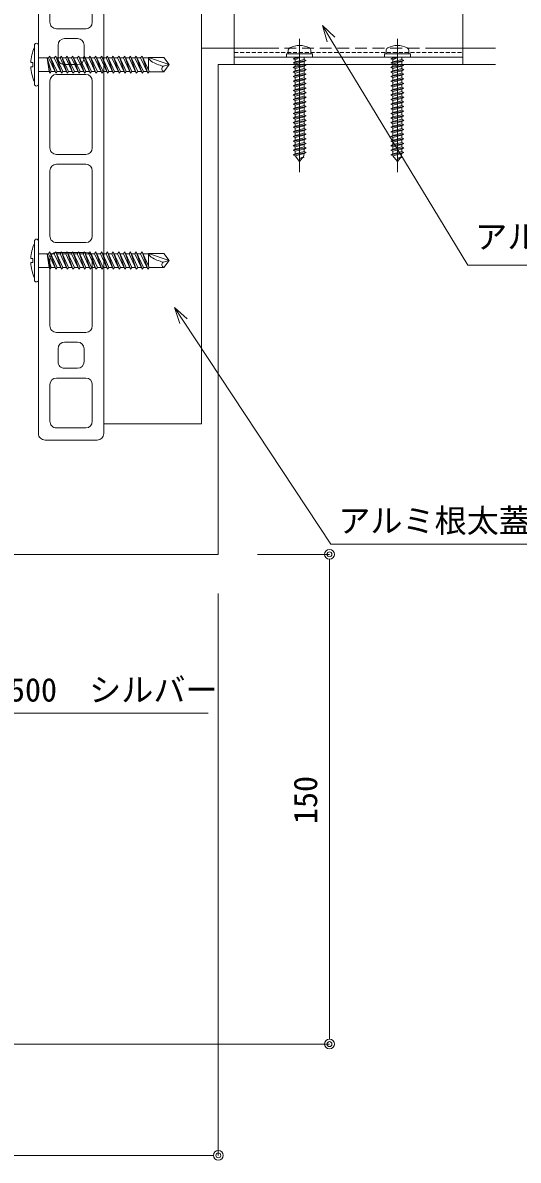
# Model space of a CAD drawing. Units: millimetres on the paper. Extents: x -401 to 401, y -279 to 279.
# Drawn here: x 267.9 to 318.5, y -215.5 to -99.4 of the extents above; entities that cross this region are included whole.
import ezdxf
from ezdxf.enums import TextEntityAlignment as Align

# ---------------------------------------------------------------- set-up
doc = ezdxf.new("R2010")
doc.units = ezdxf.units.MM
doc.linetypes.add('DASHED1', pattern=[1.8, 1.2, -0.6])
for name, color, linetype, lineweight in [('0-2_A-D09-金物_鋼材', 1, 'Continuous', 9), ('0-3_0-A12-寸法_目地', 5, 'Continuous', 9), ('0-4_0', 7, 'Continuous', 9), ('0-5_0-A08-芯_他', 4, 'Continuous', 9), ('0-6_A-E01-仕上太線', 4, 'Continuous', 9), ('0-8_A-C05-見え掛り_細線', 1, 'Continuous', 9), ('0-B_A-B03-文字_書込_小', 7, 'Continuous', 9), ('0-F_ｱﾙﾐ', 4, 'DASHED1', 9)]:
    doc.layers.add(name, color=color, linetype=linetype, lineweight=lineweight)
doc.styles.add('ＭＳ ゴシック', font='')
doc.styles.get('ＭＳ ゴシック').set_extended_font_data('MS Gothic')

# ---------------------------------------------------------------- blocks, each defined once
blk = doc.blocks.new('_Dot')
at = {"layer": '0-4_0'}
blk.add_line((-0.5, 0), (-1, 0), dxfattribs=at)
for radius in [0.5, 0.25]:
    blk.add_circle((0, 0), radius, dxfattribs=at)
blk = doc.blocks.new('_Open30')
at = {"layer": '0-4_0'}
blk.add_line((0, 0), (-1, 0), dxfattribs=at)
blk.add_lwpolyline([(-1, 0.2679), (0, 0), (-1, -0.2679)], dxfattribs=at)
blk = doc.blocks.new('A$C7B33427C')
at = {"layer": '0-2_A-D09-金物_鋼材'}
for p, q in [((4, 1), (-4, 1)), ((-4, 0), (-4, 1)), ((4, 0), (-4, 0)), ((-3.501, 1), (-3.501, 1.93)), ((-3.501, 1), (3.5, 1)), ((-1.373, 0), (-1.373, -0.195)), ((1.372, 0), (1.372, -0.699)), ((3.5, 1), (3.5, 1.93)), ((4, 1), (4, 0)), ((-0.001, -0.16), (-2.001, -0.513)), ((-2.001, -0.513), (-1.373, -0.195)), ((-2.001, -0.513), (-1.373, -0.83)), ((-2.001, -1.724), (1.999, -1.018)), ((-2.001, -1.724), (-1.373, -1.406)), ((-2.001, -1.724), (-1.373, -2.041)), ((-2.001, -3.135), (1.999, -2.429)), ((-2.001, -3.135), (-1.372, -2.816)), ((-2.001, -3.135), (-1.373, -3.452)), ((-1.373, -0.195), (-0.001, -0.16)), ((-1.373, -0.83), (-0.001, -0.16)), ((-1.373, -1.406), (1.372, -0.699)), ((-1.373, -0.83), (-1.373, -1.227)), ((-1.373, -1.227), (-1.373, -1.406)), ((-1.373, -2.041), (1.372, -1.335)), ((-1.373, -2.041), (-1.372, -2.816)), ((-1.373, -3.452), (1.372, -2.747)), ((-1.373, -3.452), (-1.373, -4.227)), ((-1.372, -2.816), (1.372, -2.111)), ((1.372, -0.699), (1.999, -1.018)), ((1.372, -1.335), (1.999, -1.018)), ((1.372, -2.111), (1.372, -1.335)), ((1.372, -2.111), (1.999, -2.429)), ((1.999, -2.429), (1.372, -2.747)), ((1.372, -3.522), (1.372, -2.747)), ((-2.001, -4.546), (1.999, -3.84)), ((-2.001, -4.546), (-1.373, -4.227)), ((-2.001, -4.546), (-1.373, -4.863)), ((-2.001, -5.956), (1.999, -5.25)), ((-2.001, -5.956), (-1.373, -5.638)), ((-2.001, -5.956), (-1.373, -6.274)), ((-2.001, -7.367), (1.999, -6.663)), ((-1.373, -4.227), (1.372, -3.522)), ((-1.373, -4.863), (1.372, -4.158)), ((-1.373, -4.863), (-1.373, -5.638)), ((-1.373, -5.638), (1.372, -4.933)), ((-1.373, -6.274), (1.372, -5.569)), ((-1.373, -6.274), (-1.373, -7.05)), ((-1.373, -7.05), (1.372, -6.344)), ((1.372, -3.522), (1.999, -3.84)), ((1.999, -3.84), (1.372, -4.158)), ((1.372, -4.933), (1.372, -4.158)), ((1.372, -4.933), (1.999, -5.25)), ((1.999, -5.25), (1.372, -5.569)), ((1.372, -5.569), (1.372, -6.344)), ((1.372, -6.344), (1.999, -6.663)), ((1.999, -6.663), (1.372, -6.98)), ((-2.001, -7.367), (-1.373, -7.05)), ((-2.001, -7.367), (-1.373, -7.686)), ((-2.001, -8.778), (1.999, -8.074)), ((-2.001, -8.778), (-1.373, -8.461)), ((-2.001, -8.778), (-1.373, -9.097)), ((-2.001, -10.189), (1.999, -9.485)), ((-2.001, -10.189), (-1.373, -9.872)), ((-2.001, -10.189), (-1.372, -10.508)), ((-1.373, -7.686), (1.372, -6.98)), ((-1.373, -7.686), (-1.373, -8.461)), ((-1.373, -8.461), (1.372, -7.755)), ((-1.373, -9.097), (1.372, -8.391)), ((-1.373, -9.097), (-1.373, -9.872)), ((-1.373, -9.872), (1.372, -9.166)), ((-1.372, -10.508), (1.372, -9.802)), ((1.372, -6.98), (1.372, -7.755)), ((1.372, -7.755), (1.999, -8.074)), ((1.999, -8.074), (1.372, -8.391)), ((1.372, -8.391), (1.372, -9.166)), ((1.372, -9.166), (1.999, -9.485)), ((1.999, -9.485), (1.372, -9.802)), ((1.372, -9.802), (1.372, -10.577)), ((-2.001, -11.6), (1.999, -10.896)), ((-2.001, -11.6), (-1.373, -11.283)), ((-2.001, -11.6), (-1.372, -11.919)), ((-2.001, -13.011), (1.999, -12.307)), ((-2.001, -13.011), (-1.372, -12.694)), ((-2.001, -13.011), (-1.373, -13.33)), ((-2.001, -14.423), (1.999, -13.718)), ((-1.372, -10.508), (-1.373, -11.283)), ((-1.373, -11.283), (1.372, -10.577)), ((-1.373, -13.33), (1.372, -12.625)), ((-1.373, -13.33), (-1.373, -14.105)), ((-1.373, -14.105), (1.372, -13.4)), ((-1.372, -11.919), (1.372, -11.213)), ((-1.372, -11.919), (-1.372, -12.694)), ((-1.372, -12.694), (1.372, -11.989)), ((1.372, -10.577), (1.999, -10.896)), ((1.999, -10.896), (1.372, -11.213)), ((1.372, -11.213), (1.372, -11.989)), ((1.372, -11.989), (1.999, -12.307)), ((1.999, -12.307), (1.372, -12.625)), ((1.372, -12.625), (1.372, -13.4)), ((1.372, -13.4), (1.999, -13.718)), ((1.999, -13.718), (1.372, -14.036)), ((-2.001, -14.423), (-1.373, -14.105)), ((-2.001, -14.423), (-1.373, -14.741)), ((-2.001, -15.834), (1.999, -15.129)), ((-2.001, -15.834), (-1.373, -15.516)), ((-2.001, -15.834), (-1.373, -16.152)), ((-2.001, -17.245), (1.999, -16.541)), ((-2.001, -17.245), (-1.372, -16.928)), ((-2.001, -17.245), (-1.373, -17.563)), ((-1.373, -14.741), (1.372, -14.036)), ((-1.373, -14.741), (-1.373, -15.516)), ((-1.373, -15.516), (1.372, -14.811)), ((-1.373, -16.152), (1.372, -15.447)), ((-1.373, -16.152), (-1.372, -16.928)), ((-1.373, -17.563), (1.372, -16.858)), ((-1.372, -16.928), (1.372, -16.222)), ((1.372, -14.036), (1.372, -14.811)), ((1.372, -14.811), (1.999, -15.129)), ((1.999, -15.129), (1.372, -15.447)), ((1.372, -15.447), (1.372, -16.222)), ((1.372, -16.222), (1.999, -16.541)), ((1.999, -16.541), (1.372, -16.858)), ((1.372, -16.858), (1.372, -17.633)), ((-2.001, -18.656), (1.999, -17.952)), ((-2.001, -18.656), (-1.372, -18.339)), ((-2.001, -20.067), (1.999, -19.363)), ((-2.001, -20.067), (-1.372, -19.75)), ((-2.001, -20.067), (-1.373, -20.386)), ((-2.001, -21.478), (1.999, -20.774)), ((-1.373, -17.563), (-1.372, -18.339)), ((-1.373, -20.386), (1.372, -19.68)), ((-1.373, -20.386), (-1.373, -21.161)), ((-1.373, -21.161), (1.372, -20.455)), ((-1.372, -18.339), (1.372, -17.633)), ((-1.372, -18.975), (1.372, -18.269)), ((-1.372, -19.75), (1.372, -19.044)), ((1.372, -17.633), (1.999, -17.952)), ((1.999, -17.952), (1.372, -18.269)), ((1.372, -18.269), (1.372, -19.044)), ((1.372, -19.044), (1.999, -19.363)), ((1.999, -19.363), (1.372, -19.68)), ((1.372, -19.68), (1.372, -20.455)), ((1.372, -20.455), (1.999, -20.774)), ((1.999, -20.774), (1.372, -21.091)), ((-2.001, -21.478), (-1.373, -21.161)), ((-2.001, -21.478), (-1.373, -21.797)), ((-2.001, -22.889), (1.999, -22.185)), ((-2.001, -22.889), (-1.373, -22.572)), ((-2.001, -22.889), (-1.373, -23.208)), ((-2.001, -24.301), (1.999, -23.596)), ((-2.001, -24.301), (-1.372, -23.983)), ((-2.001, -24.301), (-1.373, -24.619)), ((-1.373, -21.797), (1.372, -21.091)), ((-1.373, -21.797), (-1.373, -22.572)), ((-1.373, -22.572), (1.372, -21.866)), ((-1.373, -23.208), (1.372, -22.502)), ((-1.373, -23.208), (-1.372, -23.983)), ((-1.373, -24.619), (1.372, -23.914)), ((-1.372, -23.983), (1.372, -23.278)), ((1.372, -21.091), (1.372, -21.866)), ((1.372, -21.866), (1.999, -22.185)), ((1.999, -22.185), (1.372, -22.502)), ((1.372, -22.502), (1.372, -23.278)), ((1.372, -23.278), (1.999, -23.596)), ((1.999, -23.596), (1.372, -23.914)), ((1.372, -23.914), (1.372, -24.689)), ((-2.001, -25.712), (1.999, -25.007)), ((-2.001, -25.712), (-1.372, -26.03)), ((-2.001, -27.123), (1.999, -26.418)), ((-2.001, -27.123), (-1.372, -26.805)), ((-2.001, -27.123), (-1.372, -27.441)), ((-2.001, -28.534), (1.999, -27.83)), ((-1.373, -24.619), (-1.372, -25.394)), ((-1.372, -27.441), (-1.373, -28.217)), ((-1.373, -28.217), (1.372, -27.511)), ((-1.372, -26.03), (1.372, -25.325)), ((-1.372, -26.03), (-1.372, -26.805)), ((-1.372, -26.805), (1.372, -26.1)), ((-1.372, -27.441), (1.372, -26.736)), ((1.372, -24.689), (1.999, -25.007)), ((1.999, -25.007), (1.372, -25.325)), ((1.372, -25.325), (1.372, -26.1)), ((1.372, -26.1), (1.999, -26.418)), ((1.999, -26.418), (1.372, -26.736)), ((1.372, -26.736), (1.372, -27.511)), ((1.372, -27.511), (1.999, -27.83)), ((1.999, -27.83), (1.372, -28.147)), ((-2.001, -28.534), (-1.373, -28.217)), ((-2.001, -28.534), (-1.372, -28.853)), ((-2.001, -29.945), (1.999, -29.241)), ((-2.001, -29.945), (-1.373, -29.628)), ((-2.001, -29.945), (-1.372, -30.264)), ((-1.372, -28.853), (-1.373, -29.628)), ((-1.373, -29.628), (1.372, -28.922)), ((-1.372, -28.853), (1.372, -28.147)), ((-1.372, -30.264), (1.372, -29.558)), ((-0.001, -32), (-1.372, -30.264)), ((1.43, -30.665), (-0.08, -31.035)), ((-0.001, -32), (0.803, -30.983)), ((1.161, -30.529), (0, -31.003)), ((0.803, -30.983), (0, -31.003)), ((0.803, -30.983), (1.43, -30.665)), ((1.161, -30.529), (1.372, -29.558)), ((1.161, -30.529), (1.43, -30.665)), ((1.372, -28.147), (1.372, -28.922)), ((1.372, -28.922), (1.999, -29.241)), ((1.999, -29.241), (1.372, -29.558))]:
    blk.add_line(p, q, dxfattribs=at)
for points in [[(-2.001, -18.656), (-1.372, -18.975), (-1.372, -19.75)], [(-2.001, -25.712), (-1.372, -25.394), (1.372, -24.689)]]:
    blk.add_lwpolyline(points, dxfattribs=at)
for centre, radius, start, end in [((-0.001, -2.4), 6, 60, 119.99997), ((-2.499, 1.93), 1, 119.99997, 179.99998), ((2.501, 1.93), 1, 0, 60)]:
    blk.add_arc(centre, radius, start, end, dxfattribs=at)
at = {"layer": '0-5_0-A08-芯_他'}
blk.add_line((-0.001, -35.22), (-0.001, 5.582), dxfattribs=at)
blk = doc.blocks.new('AC-1-b')
at = {"layer": '0-4_0'}
for p, q in [((-24.652, 32.25), (-25.348, 32.25)), ((24.652, 32.25), (25.348, 32.25)), ((-27.25, 30.348), (-27.25, 29.652)), ((-25.648, 30.487), (-25.488, 30.648)), ((-25.488, 29.352), (-25.648, 29.513)), ((-24.512, 30.648), (-24.352, 30.487)), ((-24.352, 29.513), (-24.512, 29.352)), ((-22.75, 30.348), (-22.75, 29.652)), ((22.75, 30.348), (22.75, 29.652)), ((24.512, 30.648), (24.352, 30.487)), ((24.352, 29.513), (24.512, 29.352)), ((25.648, 30.487), (25.488, 30.648)), ((25.488, 29.352), (25.648, 29.513)), ((27.25, 30.348), (27.25, 29.652)), ((-24.652, 27.75), (-25.348, 27.75)), ((24.652, 27.75), (25.348, 27.75)), ((-35, 2.3), (35, 2.3))]:
    blk.add_line(p, q, dxfattribs=at)
at = {"layer": '0-4_0', "color": 4, "linetype": 'DASHED1'}
blk.add_line((-35, 3.7), (35, 3.7), dxfattribs=at)
at = {"layer": '0-4_0'}
blk.add_lwpolyline([(-35, 0), (35, 0), (35, 34), (-35, 34)], close=True, dxfattribs=at)
for centre in [(-25, 30), (25, 30)]:
    blk.add_circle(centre, 3.5, dxfattribs=at)
for centre, start, end in [((-8.752, 30), 172.27975, 177.78308), ((-41.248, 30), 2.21692, 7.72025), ((41.248, 30), 172.27975, 177.78308), ((8.752, 30), 2.21692, 7.72025), ((-25, 13.752), 92.21692, 97.72025), ((-25, 46.248), 262.27975, 267.78308), ((-8.752, 30), 182.21692, 187.72025), ((-41.248, 30), 352.27975, 357.78308), ((-25, 13.752), 82.27975, 87.78308), ((-25, 46.248), 272.21692, 277.72025), ((25, 13.752), 92.21692, 97.72025), ((25, 46.248), 262.27975, 267.78308), ((41.248, 30), 182.21692, 187.72025), ((8.752, 30), 352.27975, 357.78308), ((25, 13.752), 82.27975, 87.78308), ((25, 46.248), 272.21692, 277.72025)]:
    blk.add_arc(centre, 16.748, start, end, dxfattribs=at)
blk = doc.blocks.new('DJ-1000-2')
at = {"layer": '0-4_0'}
for p, q in [((0, 18), (0, 2)), ((2, 20), (143, 20)), ((145, 18), (145, 2)), ((3.75, 14.5), (3.75, 5.5)), ((17, 16.5), (5.75, 16.5)), ((19, 5.5), (19, 14.5)), ((28, 14), (24, 14)), ((33, 14.5), (33, 5.5)), ((55.5, 16.5), (35, 16.5)), ((57.5, 5.5), (57.5, 14.5)), ((60.5, 14.5), (60.5, 5.5)), ((82.5, 16.5), (62.5, 16.5)), ((84.5, 5.5), (84.5, 14.5)), ((87.5, 5.5), (87.5, 14.5)), ((89.5, 16.5), (110, 16.5)), ((112, 14.5), (112, 5.5)), ((117, 14), (121, 14)), ((126, 5.5), (126, 14.5)), ((128, 16.5), (139.25, 16.5)), ((141.25, 14.5), (141.25, 5.5)), ((22, 12), (22, 8)), ((30, 8), (30, 12)), ((115, 8), (115, 12)), ((123, 12), (123, 8)), ((5.75, 3.5), (17, 3.5)), ((24, 6), (28, 6)), ((35, 3.5), (55.5, 3.5)), ((62.5, 3.5), (82.5, 3.5)), ((110, 3.5), (89.5, 3.5)), ((121, 6), (117, 6)), ((139.25, 3.5), (128, 3.5)), ((2, 0), (143, 0))]:
    blk.add_line(p, q, dxfattribs=at)
for centre, start, end in [((2, 18), 90, 180), ((143, 18), 0, 90), ((5.75, 14.5), 90, 180), ((17, 14.5), 0, 90), ((24, 12), 90, 180), ((28, 12), 0, 90), ((35, 14.5), 90, 180), ((55.5, 14.5), 0, 90), ((62.5, 14.5), 90, 180), ((82.5, 14.5), 0, 90), ((89.5, 14.5), 90, 180), ((110, 14.5), 0, 90), ((117, 12), 90, 180), ((121, 12), 0, 90), ((128, 14.5), 90, 180), ((139.25, 14.5), 0, 90), ((24, 8), 180, 270), ((28, 8), 270, 0), ((117, 8), 180, 270), ((121, 8), 270, 0), ((5.75, 5.5), 180, 270), ((17, 5.5), 270, 0), ((35, 5.5), 180, 270), ((55.5, 5.5), 270, 0), ((62.5, 5.5), 180, 270), ((82.5, 5.5), 270, 0), ((89.5, 5.5), 180, 270), ((110, 5.5), 270, 0), ((128, 5.5), 180, 270), ((139.25, 5.5), 270, 0), ((2, 2), 180, 270), ((143, 2), 270, 0)]:
    blk.add_arc(centre, 2, start, end, dxfattribs=at)
blk = doc.blocks.new('A$C422D0B0D')
at = {"layer": '0-4_0'}
for p, q in [((-1.25, 5.938), (-1.25, -5.938)), ((0, -5.938), (0, 5.938)), ((0, 2.094), (3.081, 2.094)), ((2.625, 2.094), (3.507, -2.625)), ((3.933, -2.094), (2.625, 2.094)), ((2.625, 2.094), (3.26, -2.094)), ((3.507, 2.625), (5.271, -2.625)), ((3.753, 2.094), (4.845, 2.094)), ((5.271, 2.625), (7.035, -2.625)), ((5.517, 2.094), (6.609, 2.094)), ((7.035, 2.625), (8.799, -2.625)), ((7.281, 2.094), (8.373, 2.094)), ((8.799, 2.625), (10.562, -2.625)), ((9.045, 2.094), (10.137, 2.094)), ((10.562, 2.625), (12.326, -2.625)), ((10.809, 2.094), (11.901, 2.094)), ((12.326, 2.625), (14.09, -2.625)), ((12.573, 2.094), (13.665, 2.094)), ((14.09, 2.625), (15.854, -2.625)), ((14.337, 2.094), (15.429, 2.094)), ((15.854, 2.625), (17.618, -2.625)), ((16.101, 2.094), (17.192, 2.094)), ((17.618, 2.625), (19.382, -2.625)), ((17.865, 2.094), (18.956, 2.094)), ((19.382, 2.625), (21.146, -2.625)), ((19.628, 2.094), (20.72, 2.094)), ((21.146, 2.625), (22.91, -2.625)), ((21.392, 2.094), (22.484, 2.094)), ((22.91, 2.625), (24.674, -2.625)), ((23.156, 2.094), (24.248, 2.094)), ((24.674, 2.625), (26.437, -2.625)), ((24.92, 2.094), (26.012, 2.094)), ((26.437, 2.625), (28.201, -2.625)), ((26.684, 2.094), (27.776, 2.094)), ((28.201, 2.625), (29.965, -2.625)), ((28.448, 2.094), (29.54, 2.094)), ((29.965, 2.625), (31.729, -2.625)), ((30.212, 2.094), (31.304, 2.094)), ((31.729, 2.625), (33.493, -2.625)), ((31.976, 2.094), (33.75, 2.094)), ((33.75, 2.156), (33.75, -1.73)), ((-1.75, -0.625), (-2.359, -0.625)), ((0, -2.094), (3.26, -2.094)), ((3.26, -2.094), (3.507, -2.625)), ((3.507, -2.625), (3.933, -2.094)), ((3.933, -2.094), (5.024, -2.094)), ((5.696, -2.094), (6.788, -2.094)), ((7.46, -2.094), (8.552, -2.094)), ((9.224, -2.094), (10.316, -2.094)), ((10.988, -2.094), (12.08, -2.094)), ((12.752, -2.094), (13.844, -2.094)), ((14.516, -2.094), (15.608, -2.094)), ((16.28, -2.094), (17.372, -2.094)), ((18.044, -2.094), (19.135, -2.094)), ((19.808, -2.094), (20.899, -2.094)), ((21.571, -2.094), (22.663, -2.094)), ((23.335, -2.094), (24.427, -2.094)), ((25.099, -2.094), (26.191, -2.094)), ((26.863, -2.094), (27.955, -2.094)), ((28.627, -2.094), (29.719, -2.094)), ((30.391, -2.094), (31.483, -2.094)), ((32.155, -2.094), (33.247, -2.094))]:
    blk.add_line(p, q, dxfattribs=at)
for points in [[(-2.359, 0.625), (-1.75, 0.625), (-1.75, -0.625)], [(33.75, 2.156), (40, 0), (38.189, -0.485)], [(33.75, 2.156), (38.433, 2.156), (40, 0), (38.433, -2.156), (33.869, -2.156)]]:
    blk.add_lwpolyline(points, dxfattribs=at)
for points in [[(3.507, 2.625), (3.081, 2.094), (5.271, -2.625), (5.696, -2.094)], [(5.271, 2.625), (4.845, 2.094), (7.035, -2.625), (7.46, -2.094)], [(7.035, 2.625), (6.609, 2.094), (8.799, -2.625), (9.224, -2.094)], [(8.799, 2.625), (8.373, 2.094), (10.562, -2.625), (10.988, -2.094)], [(10.562, 2.625), (10.137, 2.094), (12.326, -2.625), (12.752, -2.094)], [(12.326, 2.625), (11.901, 2.094), (14.09, -2.625), (14.516, -2.094)], [(14.09, 2.625), (13.665, 2.094), (15.854, -2.625), (16.28, -2.094)], [(15.854, 2.625), (15.429, 2.094), (17.618, -2.625), (18.044, -2.094)], [(17.618, 2.625), (17.192, 2.094), (19.382, -2.625), (19.808, -2.094)], [(19.382, 2.625), (18.956, 2.094), (21.146, -2.625), (21.571, -2.094)], [(21.146, 2.625), (20.72, 2.094), (22.91, -2.625), (23.335, -2.094)], [(22.91, 2.625), (22.484, 2.094), (24.674, -2.625), (25.099, -2.094)], [(24.674, 2.625), (24.248, 2.094), (26.437, -2.625), (26.863, -2.094)], [(26.437, 2.625), (26.012, 2.094), (28.201, -2.625), (28.627, -2.094)], [(28.201, 2.625), (27.776, 2.094), (29.965, -2.625), (30.391, -2.094)], [(29.965, 2.625), (29.54, 2.094), (31.729, -2.625), (32.155, -2.094)], [(31.729, 2.625), (31.304, 2.094), (33.493, -2.625), (33.919, -2.094)]]:
    blk.add_lwpolyline(points, close=True, dxfattribs=at)
for centre, radius, start, end in [((10.125, 0), 12.5, 155.50535, 177.13402), ((-0.625, 5.938), 0.625, 0, 180), ((35.509, 2.598), 1.813, 194.09472, 238.18048), ((41.332, 11.983), 12.859, 238.18048, 255.84982), ((10.125, 0), 12.5, 182.86598, 204.49465), ((38.74, -1.258), 0.949, 125.51497, 251.13447), ((-0.625, -5.938), 0.625, 180, 0)]:
    blk.add_arc(centre, radius, start, end, dxfattribs=at)
blk = doc.blocks.new('222222')
at = {"layer": '0-6_A-E01-仕上太線'}
for p in [(355.096, 87.004), (60, -63)]:
    blk.add_line(p, (355.096, -63), dxfattribs=at)
at = {"layer": '0-8_A-C05-見え掛り_細線'}
for p, q in [((320, 122.004), (320, -23)), ((350, 122.004), (350, -23)), ((350, -23), (319.995, -23))]:
    blk.add_line(p, q, dxfattribs=at)
at = {"layer": '0-2_A-D09-金物_鋼材'}
for p in [(300, 87), (300, 27)]:
    blk.add_blockref('A$C422D0B0D', p, dxfattribs=at)
at = {"layer": '0-6_A-E01-仕上太線', "rotation": 270}
blk.add_blockref('DJ-1000-2', (299.995, 117), dxfattribs=at)

msp = doc.modelspace()

# ---------------------------------------------------------------- linework, layer by layer
at = {"layer": '0-3_0-A12-寸法_目地'}
for p, q in [((291.86, -153.644), (299.219, -153.644)), ((299.219, -154.644), (299.219, -202.644)), ((287.86, -157.644), (287.86, -215.005)), ((193.494, -203.644), (299.219, -203.644)), ((190.517, -215.005), (286.86, -215.005))]:
    msp.add_line(p, q, dxfattribs=at)
at = {"layer": '0-6_A-E01-仕上太線'}
for p, q in [((287.86, -103.643), (287.86, -153.644)), ((287.86, -103.643), (316.161, -103.643)), ((189.494, -153.644), (287.86, -153.644))]:
    msp.add_line(p, q, dxfattribs=at)
at = {"layer": '0-8_A-C05-見え掛り_細線'}
for p, q in [((286.161, -101.976), (292.827, -101.976)), ((309.494, -101.976), (316.161, -101.976))]:
    msp.add_line(p, q, dxfattribs=at)
at = {"layer": '0-B_A-B03-文字_書込_小'}
for points in [[(299.365, -101.085), (313.346, -124.109), (328.188, -124.109)], [(284.318, -129.836), (299.362, -152.596), (330.358, -152.596)], [(221.12, -150.202), (232.962, -169.859), (286.815, -169.859)]]:
    msp.add_lwpolyline(points, dxfattribs=at)
at = {"layer": '0-F_ｱﾙﾐ'}
msp.add_line((292.827, -101.976), (309.494, -101.976), dxfattribs=at)

# ---------------------------------------------------------------- block references
at = {"layer": '0-2_A-D09-金物_鋼材', "xscale": 0.3333333, "yscale": 0.3333333}
for name, p in [('AC-1-b', (301.161, -103.643)), ('A$C7B33427C', (296.161, -102.876)), ('A$C7B33427C', (306.161, -102.876))]:
    msp.add_blockref(name, p, dxfattribs=at)
at = {"layer": '0-3_0-A12-寸法_目地'}
for p, rotation in [((299.219, -153.644), 90), ((299.219, -203.644), 270)]:
    msp.add_blockref('_Dot', p, dxfattribs=dict(at, rotation=rotation))
msp.add_blockref('_Dot', (287.86, -215.005), dxfattribs=at)
at = {"layer": '0-4_0', "xscale": 0.3333333, "yscale": 0.3333333}
msp.add_blockref('222222', (169.494, -132.644), dxfattribs=at)
at = {"layer": '0-B_A-B03-文字_書込_小', "xscale": 1.666667, "yscale": 1.666667}
for p, rotation in [((298.5, -99.66), 121.26711), ((283.399, -128.446), 123.46429)]:
    msp.add_blockref('_Open30', p, dxfattribs=dict(at, rotation=rotation))

# ---------------------------------------------------------------- texts
at = {"layer": '0-3_0-A12-寸法_目地', "style": 'ＭＳ ゴシック'}
msp.add_text('150', height=2.405, rotation=90, dxfattribs=at).set_placement((298.682, -181.177), align=Align.BOTTOM_LEFT)
at = {"layer": '0-B_A-B03-文字_書込_小', "style": 'ＭＳ ゴシック'}
for s, p in [('アルミ束', (314.098, -123.134)), ('アルミ根太蓋ロング', (300.114, -152.132)), ('アルミ根太 70×30 @=500\u3000シルバー', (233.714, -169.395))]:
    msp.add_text(s, height=2.405, dxfattribs=at).set_placement(p, align=Align.BOTTOM_LEFT)

doc.saveas('drawing.dxf')
